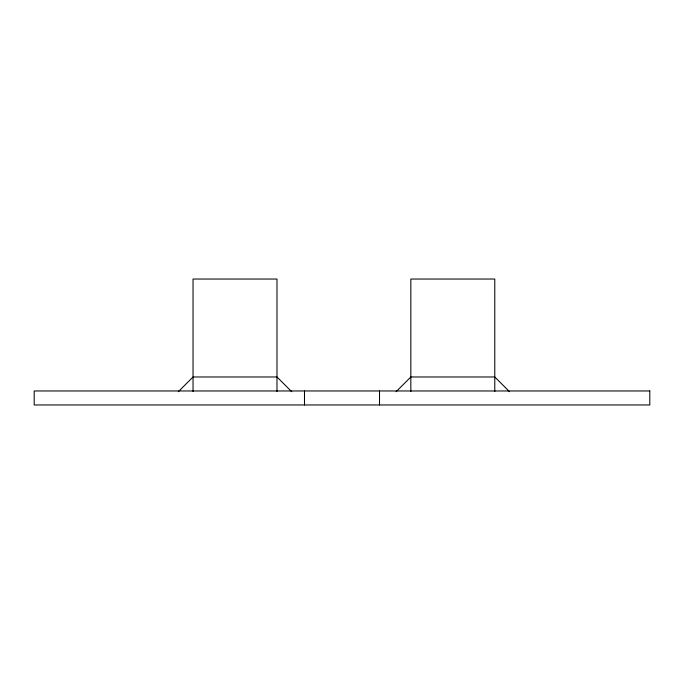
<?xml version="1.0" encoding="UTF-8"?>
<svg xmlns="http://www.w3.org/2000/svg" width="684" height="684" viewBox="0 0 684 684"><rect width="100%" height="100%" fill="white"/><g stroke="black" fill="none" stroke-linecap="round" stroke-linejoin="round"><path stroke-width="1.03" d="M178.31 391.701L193.042 376.978L276.986 376.978L291.717 391.701M396.113 391.701L410.836 376.978L494.78 376.978L509.512 391.701M494.78 391.487L494.78 279.038L410.836 279.038L410.836 391.487M379.509 390.966L379.509 404.962M304.491 390.966L304.491 404.962M276.986 391.487L276.986 279.038L193.042 279.038L193.042 391.487M649.8 390.966L34.2 390.966L34.2 404.962L649.8 404.962L649.8 390.966"/></g></svg>
